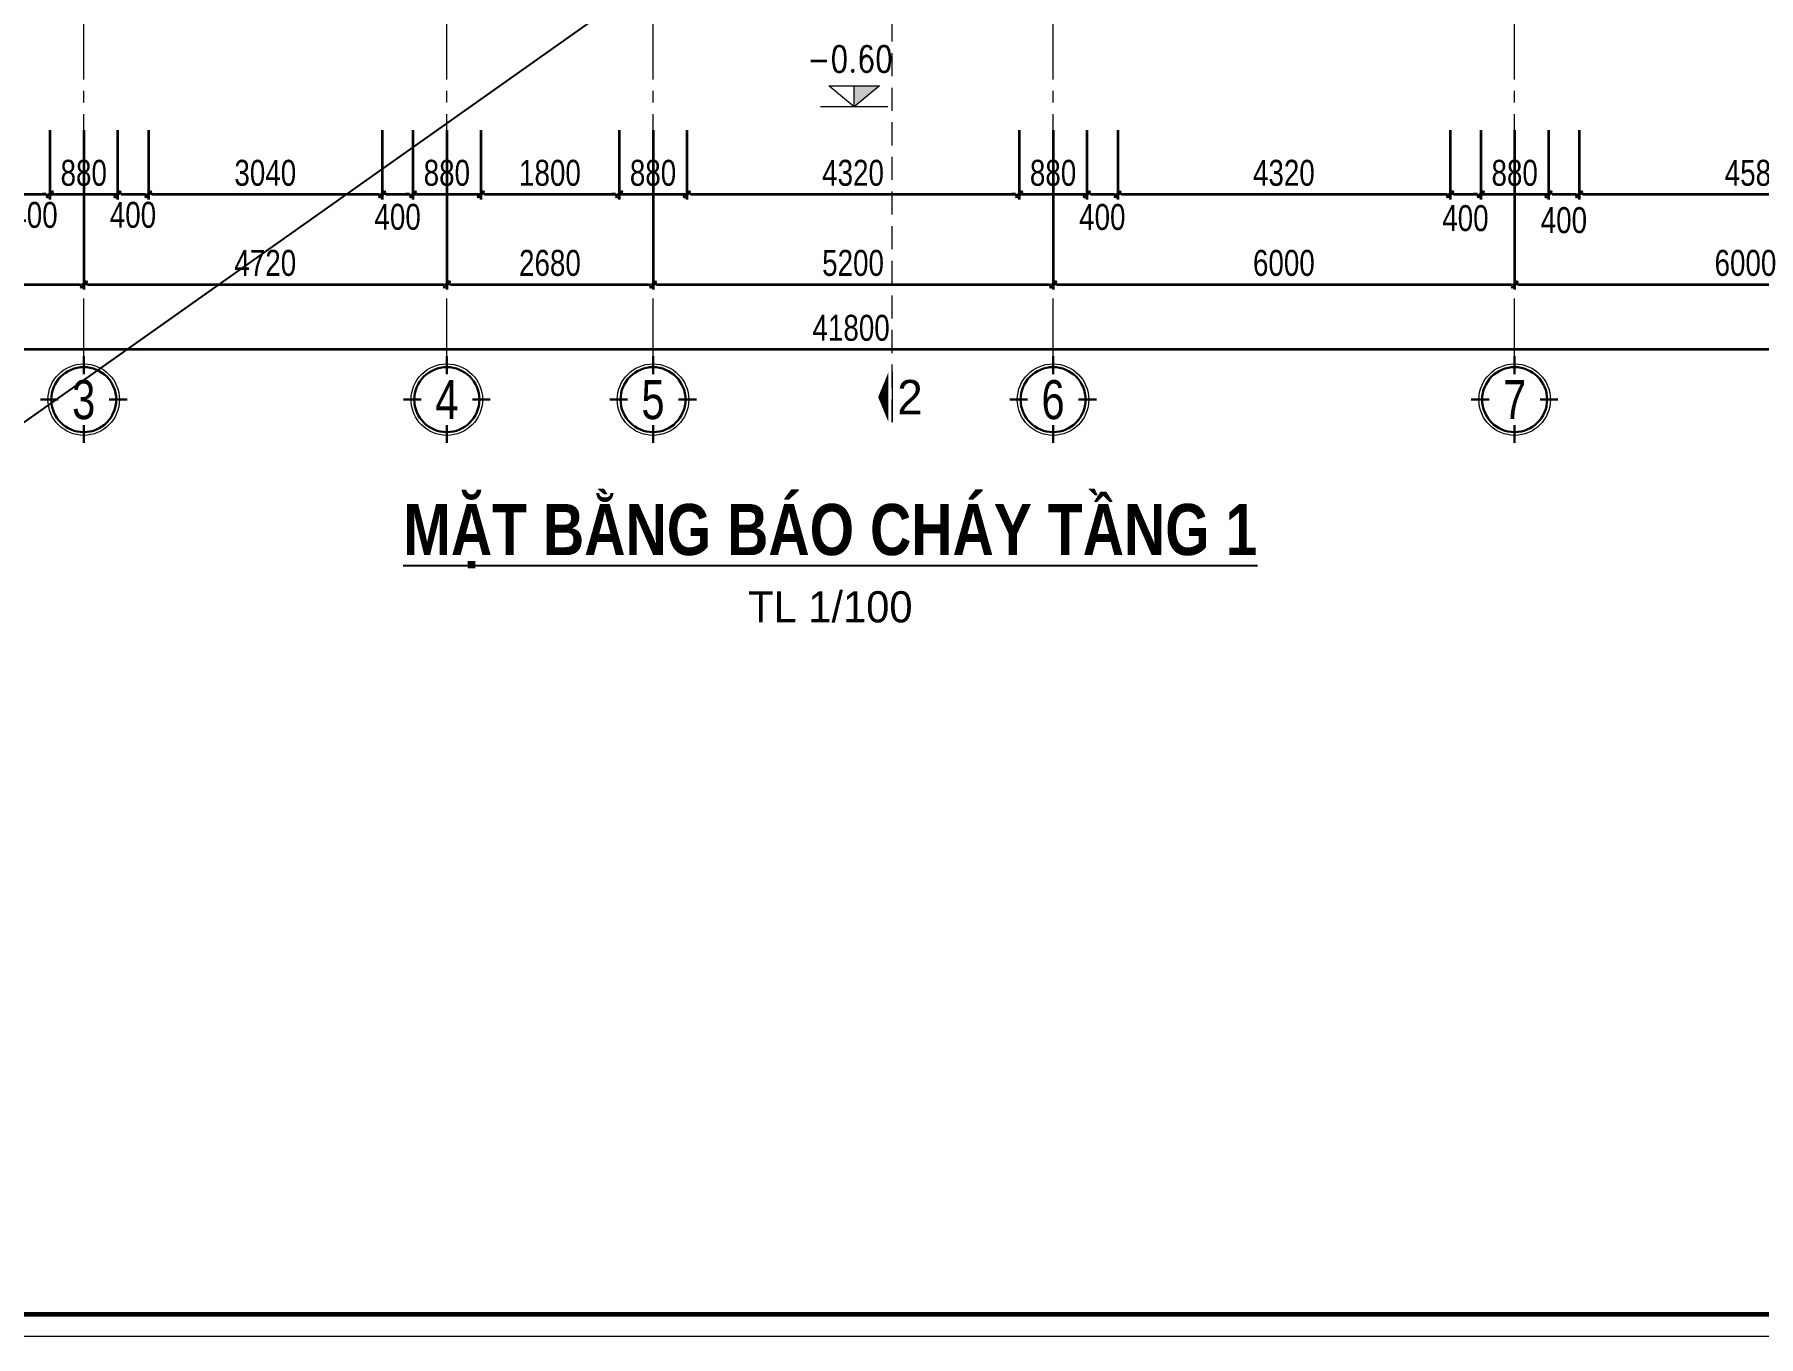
# Model space of a CAD drawing. Header units: millimetres. Extents: x 1109421 to 1726579, y -247837 to 144927.
# Drawn here: x 1472292 to 1494702, y -148520 to -131593 of the extents above; entities that cross this region are included whole.
import ezdxf
from ezdxf.enums import TextEntityAlignment as Align

# ---------------------------------------------------------------- set-up
doc = ezdxf.new("R2010")
doc.units = ezdxf.units.MM
doc.header["$LTSCALE"] = 600
doc.header["$MEASUREMENT"] = 0
for name, pattern in [('CENTER', [2, 1.25, -0.25, 0.25, -0.25]), ('DASHED', [0.75, 0.5, -0.25]), ('HIDDEN', [0.375, 0.25, -0.125])]:
    doc.linetypes.add(name, pattern=pattern)
doc.layers.get('0').update_dxf_attribs({"lineweight": 0})
doc.layers.get('Defpoints').update_dxf_attribs({"lineweight": 0})
for name, color, linetype, lineweight in [('dim', 144, 'Continuous', 13), ('Khungten_LCDI', 7, 'Continuous', 25), ('LC ISO', 153, 'Continuous', 13), ('LC Khac', 4, 'Continuous', 9), ('LC MANH DUT', 35, 'HIDDEN', 5), ('LC Text1', 3, 'Continuous', 20), ('LC Text2', 7, 'Continuous', 25), ('PCCC-BAO CHAY - DAY', 3, 'DASHED', 35), ('thay1', 63, 'Continuous', 18), ('truc', 76, 'CENTER', 9)]:
    doc.layers.add(name, color=color, linetype=linetype, lineweight=lineweight)
doc.layers.add('KCS_Plotter', color=11, linetype='Continuous', plot=False)
doc.styles.add('EG 1', font='VHAVANB.TTF')
doc.styles.add('HOATBIF', font='hoatbif.shx', dxfattribs={"width": 0.8})
doc.styles.add('Khungten', font='VHAVAN.TTF', dxfattribs={"width": 0.9, "height": 5000})
doc.styles.add('LC 1', font='VHAVANB.TTF')
doc.styles.add('LC3', font='VHARIALB.TTF', dxfattribs={"width": 0.8})
doc.styles.add('T1', font='Vnsimli.shx', dxfattribs={"width": 0.8})
doc.styles.add('Tahoma', font='tahoma.ttf')
doc.styles.add('Title', font='VHBLACK.TTF')
doc.dimstyles.new('1-135', dxfattribs={"dimscale": 135, "dimtxt": 2.5, "dimasz": 0.35, "dimexe": 0.5, "dimexo": 0, "dimgap": 0.8, "dimtad": 1, "dimdec": 0, "dimzin": 0, "dimdsep": 46, "dimtxsty": 'HOATBIF', "dimblk1": 'DOT', "dimblk2": 'DOT', "dimsah": 1, "dimcen": -1, "dimdle": 1, "dimclrd": 256, "dimclre": 256, "dimclrt": 4, "dimadec": 3, "dimazin": 2, "dimtfac": 0.333333, "dimtdec": 0, "dimtix": 1, "dimtmove": 2, "dimatfit": 3, "dimldrblk": 'DOT', "dimfxl": 1, "dimtvp": 0.833333, "dimtolj": 1, "dimtzin": 0, "dimarcsym": 0})

# ---------------------------------------------------------------- blocks, each defined once
blk = doc.blocks.new('TIEUDE1')
at = {"layer": 'LC Text2', "color": 7, "style": 'LC 1'}
blk.add_attdef('TIªU§Ò', text='', height=5, dxfattribs=at).set_placement((0, 0), align=Align.BOTTOM_CENTER)
blk.add_attdef('TL', text='', height=3, dxfattribs=at).set_placement((0, -2), align=Align.TOP_CENTER)
blk = doc.blocks.new('KyHieu TrucDinhVi')
at = {"color": 7, "lineweight": 30}
for p, q in [((0, 2.36), (0, 4)), ((-2.36, 0), (-4, 0)), ((2.36, 0), (4, 0)), ((0, -2.36), (0, -4))]:
    blk.add_line(p, q, dxfattribs=at)
blk.add_circle((0, 0), 3.3)
blk.add_circle((0, 0), 3, dxfattribs=at)
at = {"ltscale": 20, "style": 'Tahoma'}
blk.add_attdef('AA', text='', height=3, dxfattribs=at).set_placement((0, 0), align=Align.MIDDLE_CENTER)
blk = doc.blocks.new('DOT')
at = {"layer": 'dim'}
for p, q in [((-3, 0), (3, 0)), ((-1, -1), (1, 1))]:
    blk.add_line(p, q, dxfattribs=at)
blk.add_lwpolyline([(0.5, 1), (-1, -0.5), (-0.5, -1), (1, 0.5)], close=True, dxfattribs=at)
blk = doc.blocks.new('*D2092')
at = {"layer": 'Defpoints', "color": 0, "transparency": 16777216}
for p in [(9853, 88631), (15853, 88631), (15853, 86624)]:
    blk.add_point(p, dxfattribs=at)
at = {"layer": 'dim', "lineweight": -2, "transparency": 16777216}
for p, q in [((9853, 88631), (9853, 86557)), ((15853, 88631), (15853, 86557)), ((9900, 86624), (15806, 86624))]:
    blk.add_line(p, q, dxfattribs=at)
at = {"layer": 'dim', "lineweight": -2, "transparency": 16777216, "xscale": 47.25, "yscale": 47.25, "zscale": 47.25, "rotation": 180}
blk.add_blockref('DOT', (9853, 86624), dxfattribs=at)
at = {"layer": 'dim', "lineweight": -2, "transparency": 16777216, "xscale": 47.25, "yscale": 47.25, "zscale": 47.25}
blk.add_blockref('DOT', (15853, 86624), dxfattribs=at)
at = {"layer": 'dim', "color": 4, "transparency": 16777216, "insert": (12853, 86901), "char_height": 337.5, "attachment_point": 5, "style": 'HOATBIF'}
blk.add_mtext('\\A1;6000', dxfattribs=at)
blk = doc.blocks.new('_Dot')
at = {"color": 0, "linetype": 'ByBlock', "lineweight": -2}
blk.add_line((-0.5, 0), (-1, 0), dxfattribs=at)
at = {"color": 0, "linetype": 'ByBlock', "const_width": 0.5}
blk.add_lwpolyline([(-0.25, 0, 1), (0.25, 0, 1)], format="xyb", close=True, dxfattribs=at)
blk = doc.blocks.new('*D2093')
at = {"layer": 'Defpoints', "color": 0, "transparency": 16777216}
for p in [(15853, 88631), (20573, 88631), (20573, 86624)]:
    blk.add_point(p, dxfattribs=at)
at = {"layer": 'dim', "lineweight": -2, "transparency": 16777216}
for p, q in [((15853, 88631), (15853, 86557)), ((20573, 88631), (20573, 86557)), ((15900, 86624), (20526, 86624))]:
    blk.add_line(p, q, dxfattribs=at)
at = {"layer": 'dim', "lineweight": -2, "transparency": 16777216, "xscale": 47.25, "yscale": 47.25, "zscale": 47.25, "rotation": 180}
blk.add_blockref('DOT', (15853, 86624), dxfattribs=at)
at = {"layer": 'dim', "lineweight": -2, "transparency": 16777216, "xscale": 47.25, "yscale": 47.25, "zscale": 47.25}
blk.add_blockref('DOT', (20573, 86624), dxfattribs=at)
at = {"layer": 'dim', "color": 4, "transparency": 16777216, "insert": (18213, 86901), "char_height": 337.5, "attachment_point": 5, "style": 'HOATBIF'}
blk.add_mtext('\\A1;4720', dxfattribs=at)
blk = doc.blocks.new('*D2094')
at = {"layer": 'Defpoints', "color": 0, "transparency": 16777216}
for p in [(20573, 88631), (23253, 88631), (23253, 86624)]:
    blk.add_point(p, dxfattribs=at)
at = {"layer": 'dim', "lineweight": -2, "transparency": 16777216}
for p, q in [((20573, 88631), (20573, 86557)), ((23253, 88631), (23253, 86557)), ((20620, 86624), (23206, 86624))]:
    blk.add_line(p, q, dxfattribs=at)
at = {"layer": 'dim', "lineweight": -2, "transparency": 16777216, "xscale": 47.25, "yscale": 47.25, "zscale": 47.25, "rotation": 180}
blk.add_blockref('DOT', (20573, 86624), dxfattribs=at)
at = {"layer": 'dim', "lineweight": -2, "transparency": 16777216, "xscale": 47.25, "yscale": 47.25, "zscale": 47.25}
blk.add_blockref('DOT', (23253, 86624), dxfattribs=at)
at = {"layer": 'dim', "color": 4, "transparency": 16777216, "insert": (21913, 86901), "char_height": 337.5, "attachment_point": 5, "style": 'HOATBIF'}
blk.add_mtext('\\A1;2680', dxfattribs=at)
blk = doc.blocks.new('*D2095')
at = {"layer": 'Defpoints', "color": 0, "transparency": 16777216}
for p in [(23253, 88631), (28453, 88631), (28453, 86624)]:
    blk.add_point(p, dxfattribs=at)
at = {"layer": 'dim', "lineweight": -2, "transparency": 16777216}
for p, q in [((23253, 88631), (23253, 86557)), ((28453, 88631), (28453, 86557)), ((23300, 86624), (28406, 86624))]:
    blk.add_line(p, q, dxfattribs=at)
at = {"layer": 'dim', "lineweight": -2, "transparency": 16777216, "xscale": 47.25, "yscale": 47.25, "zscale": 47.25, "rotation": 180}
blk.add_blockref('DOT', (23253, 86624), dxfattribs=at)
at = {"layer": 'dim', "lineweight": -2, "transparency": 16777216, "xscale": 47.25, "yscale": 47.25, "zscale": 47.25}
blk.add_blockref('DOT', (28453, 86624), dxfattribs=at)
at = {"layer": 'dim', "color": 4, "transparency": 16777216, "insert": (25853, 86901), "char_height": 337.5, "attachment_point": 5, "style": 'HOATBIF'}
blk.add_mtext('\\A1;5200', dxfattribs=at)
blk = doc.blocks.new('*D2096')
at = {"layer": 'Defpoints', "color": 0, "transparency": 16777216}
for p in [(28453, 88631), (34453, 88631), (34453, 86624)]:
    blk.add_point(p, dxfattribs=at)
at = {"layer": 'dim', "lineweight": -2, "transparency": 16777216}
for p, q in [((28453, 88631), (28453, 86557)), ((34453, 88631), (34453, 86557)), ((28500, 86624), (34406, 86624))]:
    blk.add_line(p, q, dxfattribs=at)
at = {"layer": 'dim', "lineweight": -2, "transparency": 16777216, "xscale": 47.25, "yscale": 47.25, "zscale": 47.25, "rotation": 180}
blk.add_blockref('DOT', (28453, 86624), dxfattribs=at)
at = {"layer": 'dim', "lineweight": -2, "transparency": 16777216, "xscale": 47.25, "yscale": 47.25, "zscale": 47.25}
blk.add_blockref('DOT', (34453, 86624), dxfattribs=at)
at = {"layer": 'dim', "color": 4, "transparency": 16777216, "insert": (31453, 86901), "char_height": 337.5, "attachment_point": 5, "style": 'HOATBIF'}
blk.add_mtext('\\A1;6000', dxfattribs=at)
blk = doc.blocks.new('*D2097')
at = {"layer": 'Defpoints', "color": 0, "transparency": 16777216}
for p in [(34453, 88631), (40453, 88631), (40453, 86624)]:
    blk.add_point(p, dxfattribs=at)
at = {"layer": 'dim', "lineweight": -2, "transparency": 16777216}
for p, q in [((34453, 88631), (34453, 86557)), ((40453, 88631), (40453, 86557)), ((34500, 86624), (40406, 86624))]:
    blk.add_line(p, q, dxfattribs=at)
at = {"layer": 'dim', "lineweight": -2, "transparency": 16777216, "xscale": 47.25, "yscale": 47.25, "zscale": 47.25, "rotation": 180}
blk.add_blockref('DOT', (34453, 86624), dxfattribs=at)
at = {"layer": 'dim', "lineweight": -2, "transparency": 16777216, "xscale": 47.25, "yscale": 47.25, "zscale": 47.25}
blk.add_blockref('DOT', (40453, 86624), dxfattribs=at)
at = {"layer": 'dim', "color": 4, "transparency": 16777216, "insert": (37453, 86901), "char_height": 337.5, "attachment_point": 5, "style": 'HOATBIF'}
blk.add_mtext('\\A1;6000', dxfattribs=at)
blk = doc.blocks.new('Caodo1')
at = {"layer": 'LC Text1'}
blk.add_hatch(color=256, dxfattribs=at).paths.add_polyline_path([(0, 200), (0, 0), (243, 200)])
for p, q in [((0, 0), (0, 200)), ((324, 0), (-324, 0))]:
    blk.add_line(p, q, dxfattribs=at)
blk.add_lwpolyline([(-243, 200), (243, 200), (0, 0), (0, 0)], close=True, dxfattribs=at)
at = {"layer": 'LC Text1', "style": 'T1', "width": 0.8}
blk.add_attdef('%%P0,00', text='', height=250, dxfattribs=at).set_placement((-39, 460), align=Align.MIDDLE_CENTER)
blk = doc.blocks.new('*D2147')
at = {"layer": 'Defpoints', "color": 0, "transparency": 16777216}
for p in [(15013, 88631), (15413, 88631), (15413, 87795)]:
    blk.add_point(p, dxfattribs=at)
at = {"layer": 'dim', "lineweight": -2, "transparency": 16777216}
for p, q in [((15013, 88631), (15013, 87727)), ((15413, 88631), (15413, 87727)), ((15060, 87795), (15366, 87795))]:
    blk.add_line(p, q, dxfattribs=at)
at = {"layer": 'dim', "lineweight": -2, "transparency": 16777216, "xscale": 47.25, "yscale": 47.25, "zscale": 47.25, "rotation": 180}
blk.add_blockref('DOT', (15013, 87795), dxfattribs=at)
at = {"layer": 'dim', "lineweight": -2, "transparency": 16777216, "xscale": 47.25, "yscale": 47.25, "zscale": 47.25}
blk.add_blockref('DOT', (15413, 87795), dxfattribs=at)
at = {"layer": 'dim', "color": 4, "transparency": 16777216, "insert": (15213, 87525), "char_height": 337.5, "attachment_point": 5, "style": 'HOATBIF'}
blk.add_mtext('\\A1;400', dxfattribs=at)
blk = doc.blocks.new('*D2148')
at = {"layer": 'Defpoints', "color": 0, "transparency": 16777216}
for p in [(15413, 88631), (16293, 88631), (16293, 87795)]:
    blk.add_point(p, dxfattribs=at)
at = {"layer": 'dim', "lineweight": -2, "transparency": 16777216}
for p, q in [((15413, 88631), (15413, 87727)), ((16293, 88631), (16293, 87727)), ((15366, 87795), (15318, 87795)), ((15413, 87795), (16293, 87795)), ((16340, 87795), (16387, 87795))]:
    blk.add_line(p, q, dxfattribs=at)
at = {"layer": 'dim', "lineweight": -2, "transparency": 16777216, "xscale": 47.25, "yscale": 47.25, "zscale": 47.25}
blk.add_blockref('DOT', (15413, 87795), dxfattribs=at)
at = {"layer": 'dim', "lineweight": -2, "transparency": 16777216, "xscale": 47.25, "yscale": 47.25, "zscale": 47.25, "rotation": 180}
blk.add_blockref('DOT', (16293, 87795), dxfattribs=at)
at = {"layer": 'dim', "color": 4, "transparency": 16777216, "insert": (15853, 88072), "char_height": 337.5, "attachment_point": 5, "style": 'HOATBIF'}
blk.add_mtext('\\A1;880', dxfattribs=at)
blk = doc.blocks.new('*D2149')
at = {"layer": 'Defpoints', "color": 0, "transparency": 16777216}
for p in [(16293, 88631), (16693, 88631), (16693, 87795)]:
    blk.add_point(p, dxfattribs=at)
at = {"layer": 'dim', "lineweight": -2, "transparency": 16777216}
for p, q in [((16293, 88631), (16293, 87727)), ((16693, 88631), (16693, 87727)), ((16340, 87795), (16646, 87795))]:
    blk.add_line(p, q, dxfattribs=at)
at = {"layer": 'dim', "lineweight": -2, "transparency": 16777216, "xscale": 47.25, "yscale": 47.25, "zscale": 47.25, "rotation": 180}
blk.add_blockref('DOT', (16293, 87795), dxfattribs=at)
at = {"layer": 'dim', "lineweight": -2, "transparency": 16777216, "xscale": 47.25, "yscale": 47.25, "zscale": 47.25}
blk.add_blockref('DOT', (16693, 87795), dxfattribs=at)
at = {"layer": 'dim', "color": 4, "transparency": 16777216, "insert": (16493, 87526), "char_height": 337.5, "attachment_point": 5, "style": 'HOATBIF'}
blk.add_mtext('\\A1;400', dxfattribs=at)
blk = doc.blocks.new('*D2150')
at = {"layer": 'Defpoints', "color": 0, "transparency": 16777216}
for p in [(16693, 88631), (19733, 88631), (19733, 87795)]:
    blk.add_point(p, dxfattribs=at)
at = {"layer": 'dim', "lineweight": -2, "transparency": 16777216}
for p, q in [((16693, 88631), (16693, 87727)), ((19733, 88631), (19733, 87727)), ((16740, 87795), (19686, 87795))]:
    blk.add_line(p, q, dxfattribs=at)
at = {"layer": 'dim', "lineweight": -2, "transparency": 16777216, "xscale": 47.25, "yscale": 47.25, "zscale": 47.25, "rotation": 180}
blk.add_blockref('DOT', (16693, 87795), dxfattribs=at)
at = {"layer": 'dim', "lineweight": -2, "transparency": 16777216, "xscale": 47.25, "yscale": 47.25, "zscale": 47.25}
blk.add_blockref('DOT', (19733, 87795), dxfattribs=at)
at = {"layer": 'dim', "color": 4, "transparency": 16777216, "insert": (18213, 88072), "char_height": 337.5, "attachment_point": 5, "style": 'HOATBIF'}
blk.add_mtext('\\A1;3040', dxfattribs=at)
blk = doc.blocks.new('*D2151')
at = {"layer": 'Defpoints', "color": 0, "transparency": 16777216}
for p in [(19733, 88631), (20133, 88631), (20133, 87795)]:
    blk.add_point(p, dxfattribs=at)
at = {"layer": 'dim', "lineweight": -2, "transparency": 16777216}
for p, q in [((19733, 88631), (19733, 87727)), ((20133, 88631), (20133, 87727)), ((19780, 87795), (20086, 87795))]:
    blk.add_line(p, q, dxfattribs=at)
at = {"layer": 'dim', "lineweight": -2, "transparency": 16777216, "xscale": 47.25, "yscale": 47.25, "zscale": 47.25, "rotation": 180}
blk.add_blockref('DOT', (19733, 87795), dxfattribs=at)
at = {"layer": 'dim', "lineweight": -2, "transparency": 16777216, "xscale": 47.25, "yscale": 47.25, "zscale": 47.25}
blk.add_blockref('DOT', (20133, 87795), dxfattribs=at)
at = {"layer": 'dim', "color": 4, "transparency": 16777216, "insert": (19933, 87500), "char_height": 337.5, "attachment_point": 5, "style": 'HOATBIF'}
blk.add_mtext('\\A1;400', dxfattribs=at)
blk = doc.blocks.new('*D2152')
at = {"layer": 'Defpoints', "color": 0, "transparency": 16777216}
for p in [(20133, 88631), (21013, 88631), (21013, 87795)]:
    blk.add_point(p, dxfattribs=at)
at = {"layer": 'dim', "lineweight": -2, "transparency": 16777216}
for p, q in [((20133, 88631), (20133, 87727)), ((21013, 88631), (21013, 87727)), ((20086, 87795), (20038, 87795)), ((20133, 87795), (21013, 87795)), ((21060, 87795), (21107, 87795))]:
    blk.add_line(p, q, dxfattribs=at)
at = {"layer": 'dim', "lineweight": -2, "transparency": 16777216, "xscale": 47.25, "yscale": 47.25, "zscale": 47.25}
blk.add_blockref('DOT', (20133, 87795), dxfattribs=at)
at = {"layer": 'dim', "lineweight": -2, "transparency": 16777216, "xscale": 47.25, "yscale": 47.25, "zscale": 47.25, "rotation": 180}
blk.add_blockref('DOT', (21013, 87795), dxfattribs=at)
at = {"layer": 'dim', "color": 4, "transparency": 16777216, "insert": (20573, 88072), "char_height": 337.5, "attachment_point": 5, "style": 'HOATBIF'}
blk.add_mtext('\\A1;880', dxfattribs=at)
blk = doc.blocks.new('*D2153')
at = {"layer": 'Defpoints', "color": 0, "transparency": 16777216}
for p in [(21013, 88631), (22813, 88631), (22813, 87795)]:
    blk.add_point(p, dxfattribs=at)
at = {"layer": 'dim', "lineweight": -2, "transparency": 16777216}
for p, q in [((21013, 88631), (21013, 87727)), ((22813, 88631), (22813, 87727)), ((21060, 87795), (22766, 87795))]:
    blk.add_line(p, q, dxfattribs=at)
at = {"layer": 'dim', "lineweight": -2, "transparency": 16777216, "xscale": 47.25, "yscale": 47.25, "zscale": 47.25, "rotation": 180}
blk.add_blockref('DOT', (21013, 87795), dxfattribs=at)
at = {"layer": 'dim', "lineweight": -2, "transparency": 16777216, "xscale": 47.25, "yscale": 47.25, "zscale": 47.25}
blk.add_blockref('DOT', (22813, 87795), dxfattribs=at)
at = {"layer": 'dim', "color": 4, "transparency": 16777216, "insert": (21913, 88072), "char_height": 337.5, "attachment_point": 5, "style": 'HOATBIF'}
blk.add_mtext('\\A1;1800', dxfattribs=at)
blk = doc.blocks.new('*D2154')
at = {"layer": 'Defpoints', "color": 0, "transparency": 16777216}
for p in [(22813, 88631), (23693, 88631), (23693, 87795)]:
    blk.add_point(p, dxfattribs=at)
at = {"layer": 'dim', "lineweight": -2, "transparency": 16777216}
for p, q in [((22813, 88631), (22813, 87727)), ((23693, 88631), (23693, 87727)), ((22766, 87795), (22718, 87795)), ((22813, 87795), (23693, 87795)), ((23740, 87795), (23787, 87795))]:
    blk.add_line(p, q, dxfattribs=at)
at = {"layer": 'dim', "lineweight": -2, "transparency": 16777216, "xscale": 47.25, "yscale": 47.25, "zscale": 47.25}
blk.add_blockref('DOT', (22813, 87795), dxfattribs=at)
at = {"layer": 'dim', "lineweight": -2, "transparency": 16777216, "xscale": 47.25, "yscale": 47.25, "zscale": 47.25, "rotation": 180}
blk.add_blockref('DOT', (23693, 87795), dxfattribs=at)
at = {"layer": 'dim', "color": 4, "transparency": 16777216, "insert": (23253, 88072), "char_height": 337.5, "attachment_point": 5, "style": 'HOATBIF'}
blk.add_mtext('\\A1;880', dxfattribs=at)
blk = doc.blocks.new('*D2155')
at = {"layer": 'Defpoints', "color": 0, "transparency": 16777216}
for p in [(23693, 88631), (28013, 88631), (28013, 87795)]:
    blk.add_point(p, dxfattribs=at)
at = {"layer": 'dim', "lineweight": -2, "transparency": 16777216}
for p, q in [((23693, 88631), (23693, 87727)), ((28013, 88631), (28013, 87727)), ((23740, 87795), (27966, 87795))]:
    blk.add_line(p, q, dxfattribs=at)
at = {"layer": 'dim', "lineweight": -2, "transparency": 16777216, "xscale": 47.25, "yscale": 47.25, "zscale": 47.25, "rotation": 180}
blk.add_blockref('DOT', (23693, 87795), dxfattribs=at)
at = {"layer": 'dim', "lineweight": -2, "transparency": 16777216, "xscale": 47.25, "yscale": 47.25, "zscale": 47.25}
blk.add_blockref('DOT', (28013, 87795), dxfattribs=at)
at = {"layer": 'dim', "color": 4, "transparency": 16777216, "insert": (25853, 88072), "char_height": 337.5, "attachment_point": 5, "style": 'HOATBIF'}
blk.add_mtext('\\A1;4320', dxfattribs=at)
blk = doc.blocks.new('*D2156')
at = {"layer": 'Defpoints', "color": 0, "transparency": 16777216}
for p in [(28013, 88631), (28893, 88631), (28893, 87795)]:
    blk.add_point(p, dxfattribs=at)
at = {"layer": 'dim', "lineweight": -2, "transparency": 16777216}
for p, q in [((28013, 88631), (28013, 87727)), ((28893, 88631), (28893, 87727)), ((27966, 87795), (27918, 87795)), ((28013, 87795), (28893, 87795)), ((28940, 87795), (28987, 87795))]:
    blk.add_line(p, q, dxfattribs=at)
at = {"layer": 'dim', "lineweight": -2, "transparency": 16777216, "xscale": 47.25, "yscale": 47.25, "zscale": 47.25}
blk.add_blockref('DOT', (28013, 87795), dxfattribs=at)
at = {"layer": 'dim', "lineweight": -2, "transparency": 16777216, "xscale": 47.25, "yscale": 47.25, "zscale": 47.25, "rotation": 180}
blk.add_blockref('DOT', (28893, 87795), dxfattribs=at)
at = {"layer": 'dim', "color": 4, "transparency": 16777216, "insert": (28453, 88072), "char_height": 337.5, "attachment_point": 5, "style": 'HOATBIF'}
blk.add_mtext('\\A1;880', dxfattribs=at)
blk = doc.blocks.new('*D2157')
at = {"layer": 'Defpoints', "color": 0, "transparency": 16777216}
for p in [(28893, 88631), (29293, 88631), (29293, 87795)]:
    blk.add_point(p, dxfattribs=at)
at = {"layer": 'dim', "lineweight": -2, "transparency": 16777216}
for p, q in [((28893, 88631), (28893, 87727)), ((29293, 88631), (29293, 87727)), ((28940, 87795), (29246, 87795))]:
    blk.add_line(p, q, dxfattribs=at)
at = {"layer": 'dim', "lineweight": -2, "transparency": 16777216, "xscale": 47.25, "yscale": 47.25, "zscale": 47.25, "rotation": 180}
blk.add_blockref('DOT', (28893, 87795), dxfattribs=at)
at = {"layer": 'dim', "lineweight": -2, "transparency": 16777216, "xscale": 47.25, "yscale": 47.25, "zscale": 47.25}
blk.add_blockref('DOT', (29293, 87795), dxfattribs=at)
at = {"layer": 'dim', "color": 4, "transparency": 16777216, "insert": (29093, 87498), "char_height": 337.5, "attachment_point": 5, "style": 'HOATBIF'}
blk.add_mtext('\\A1;400', dxfattribs=at)
blk = doc.blocks.new('*D2158')
at = {"layer": 'Defpoints', "color": 0, "transparency": 16777216}
for p in [(29293, 88631), (33613, 88631), (33613, 87795)]:
    blk.add_point(p, dxfattribs=at)
at = {"layer": 'dim', "lineweight": -2, "transparency": 16777216}
for p, q in [((29293, 88631), (29293, 87727)), ((33613, 88631), (33613, 87727)), ((29340, 87795), (33566, 87795))]:
    blk.add_line(p, q, dxfattribs=at)
at = {"layer": 'dim', "lineweight": -2, "transparency": 16777216, "xscale": 47.25, "yscale": 47.25, "zscale": 47.25, "rotation": 180}
blk.add_blockref('DOT', (29293, 87795), dxfattribs=at)
at = {"layer": 'dim', "lineweight": -2, "transparency": 16777216, "xscale": 47.25, "yscale": 47.25, "zscale": 47.25}
blk.add_blockref('DOT', (33613, 87795), dxfattribs=at)
at = {"layer": 'dim', "color": 4, "transparency": 16777216, "insert": (31453, 88072), "char_height": 337.5, "attachment_point": 5, "style": 'HOATBIF'}
blk.add_mtext('\\A1;4320', dxfattribs=at)
blk = doc.blocks.new('*D2159')
at = {"layer": 'Defpoints', "color": 0, "transparency": 16777216}
for p in [(33613, 88631), (34013, 88631), (34013, 87795)]:
    blk.add_point(p, dxfattribs=at)
at = {"layer": 'dim', "lineweight": -2, "transparency": 16777216}
for p, q in [((33613, 88631), (33613, 87727)), ((34013, 88631), (34013, 87727)), ((33660, 87795), (33966, 87795))]:
    blk.add_line(p, q, dxfattribs=at)
at = {"layer": 'dim', "lineweight": -2, "transparency": 16777216, "xscale": 47.25, "yscale": 47.25, "zscale": 47.25, "rotation": 180}
blk.add_blockref('DOT', (33613, 87795), dxfattribs=at)
at = {"layer": 'dim', "lineweight": -2, "transparency": 16777216, "xscale": 47.25, "yscale": 47.25, "zscale": 47.25}
blk.add_blockref('DOT', (34013, 87795), dxfattribs=at)
at = {"layer": 'dim', "color": 4, "transparency": 16777216, "insert": (33813, 87483), "char_height": 337.5, "attachment_point": 5, "style": 'HOATBIF'}
blk.add_mtext('\\A1;400', dxfattribs=at)
blk = doc.blocks.new('*D2160')
at = {"layer": 'Defpoints', "color": 0, "transparency": 16777216}
for p in [(34013, 88631), (34893, 88631), (34893, 87795)]:
    blk.add_point(p, dxfattribs=at)
at = {"layer": 'dim', "lineweight": -2, "transparency": 16777216}
for p, q in [((34013, 88631), (34013, 87727)), ((34893, 88631), (34893, 87727)), ((33966, 87795), (33918, 87795)), ((34013, 87795), (34893, 87795)), ((34940, 87795), (34987, 87795))]:
    blk.add_line(p, q, dxfattribs=at)
at = {"layer": 'dim', "lineweight": -2, "transparency": 16777216, "xscale": 47.25, "yscale": 47.25, "zscale": 47.25}
blk.add_blockref('DOT', (34013, 87795), dxfattribs=at)
at = {"layer": 'dim', "lineweight": -2, "transparency": 16777216, "xscale": 47.25, "yscale": 47.25, "zscale": 47.25, "rotation": 180}
blk.add_blockref('DOT', (34893, 87795), dxfattribs=at)
at = {"layer": 'dim', "color": 4, "transparency": 16777216, "insert": (34453, 88072), "char_height": 337.5, "attachment_point": 5, "style": 'HOATBIF'}
blk.add_mtext('\\A1;880', dxfattribs=at)
blk = doc.blocks.new('*D2161')
at = {"layer": 'Defpoints', "color": 0, "transparency": 16777216}
for p in [(34893, 88631), (35293, 88631), (35293, 87795)]:
    blk.add_point(p, dxfattribs=at)
at = {"layer": 'dim', "lineweight": -2, "transparency": 16777216}
for p, q in [((34893, 88631), (34893, 87727)), ((35293, 88631), (35293, 87727)), ((34940, 87795), (35246, 87795))]:
    blk.add_line(p, q, dxfattribs=at)
at = {"layer": 'dim', "lineweight": -2, "transparency": 16777216, "xscale": 47.25, "yscale": 47.25, "zscale": 47.25, "rotation": 180}
blk.add_blockref('DOT', (34893, 87795), dxfattribs=at)
at = {"layer": 'dim', "lineweight": -2, "transparency": 16777216, "xscale": 47.25, "yscale": 47.25, "zscale": 47.25}
blk.add_blockref('DOT', (35293, 87795), dxfattribs=at)
at = {"layer": 'dim', "color": 4, "transparency": 16777216, "insert": (35093, 87457), "char_height": 337.5, "attachment_point": 5, "style": 'HOATBIF'}
blk.add_mtext('\\A1;400', dxfattribs=at)
blk = doc.blocks.new('*D2162')
at = {"layer": 'Defpoints', "color": 0, "transparency": 16777216}
for p in [(35293, 88631), (39878, 88631), (39878, 87795)]:
    blk.add_point(p, dxfattribs=at)
at = {"layer": 'dim', "lineweight": -2, "transparency": 16777216}
for p, q in [((35293, 88631), (35293, 87727)), ((39878, 88631), (39878, 87727)), ((35340, 87795), (39831, 87795))]:
    blk.add_line(p, q, dxfattribs=at)
at = {"layer": 'dim', "lineweight": -2, "transparency": 16777216, "xscale": 47.25, "yscale": 47.25, "zscale": 47.25, "rotation": 180}
blk.add_blockref('DOT', (35293, 87795), dxfattribs=at)
at = {"layer": 'dim', "lineweight": -2, "transparency": 16777216, "xscale": 47.25, "yscale": 47.25, "zscale": 47.25}
blk.add_blockref('DOT', (39878, 87795), dxfattribs=at)
at = {"layer": 'dim', "color": 4, "transparency": 16777216, "insert": (37585, 88072), "char_height": 337.5, "attachment_point": 5, "style": 'HOATBIF'}
blk.add_mtext('\\A1;4585', dxfattribs=at)
blk = doc.blocks.new('*D2167')
at = {"layer": 'Defpoints', "color": 0, "transparency": 16777216}
for p in [(3853, 88631), (45653, 88631), (45653, 85780)]:
    blk.add_point(p, dxfattribs=at)
at = {"layer": 'dim', "lineweight": -2, "transparency": 16777216}
for p, q in [((3853, 88631), (3853, 85712)), ((45653, 88631), (45653, 85712)), ((3900, 85780), (45606, 85780))]:
    blk.add_line(p, q, dxfattribs=at)
at = {"layer": 'dim', "lineweight": -2, "transparency": 16777216, "xscale": 47.25, "yscale": 47.25, "zscale": 47.25, "rotation": 180}
blk.add_blockref('DOT', (3853, 85780), dxfattribs=at)
at = {"layer": 'dim', "lineweight": -2, "transparency": 16777216, "xscale": 47.25, "yscale": 47.25, "zscale": 47.25}
blk.add_blockref('DOT', (45653, 85780), dxfattribs=at)
at = {"layer": 'dim', "color": 4, "transparency": 16777216, "insert": (25828, 86057), "char_height": 337.5, "attachment_point": 5, "style": 'HOATBIF'}
blk.add_mtext('\\A1;41800', dxfattribs=at)
blk = doc.blocks.new('cat11')
at = {"layer": 'LC Khac', "color": 1, "ltscale": 2}
blk.add_line((0, 0), (0, 485), dxfattribs=at)
blk.add_lwpolyline([(-134, 243, 0, 471, 0), (-37, 243, 275, 275, 0)], format="xyseb", dxfattribs=at)
at = {"ltscale": 2, "style": 'LC 1'}
blk.add_attdef('A', text='', height=330, dxfattribs=at).set_placement((179, 243), align=Align.MIDDLE_CENTER)
blk = doc.blocks.new('A$Cb3b0a436')
at = {"layer": 'Defpoints', "color": 0, "lineweight": 0}
blk.add_lwpolyline([(6.98, 0), (6.98, 297), (426.98, 297), (426.98, 0)], close=True, dxfattribs=at)
at = {"layer": 'Khungten_LCDI', "color": 5, "lineweight": 60}
blk.add_lwpolyline([(18.98, 2), (18.98, 295), (424.98, 295), (424.98, 2)], close=True, dxfattribs=at)
at = {"color": 7, "style": 'Khungten', "width": 0.8}
for tag, p in [('REVISION', (413.97, 41.04)), ('NGAYHT', (414.44, 32.41))]:
    blk.add_attdef(tag, text='', height=2, dxfattribs=at).set_placement(p, align=Align.CENTER)
at = {"layer": 'LC Text1', "style": 'Title', "width": 1.485915}
for tag, p, p2 in [('TENBANVE1', (388.11, 59.64), (422.38, 59.64)), ('TENBANVE2', (388.11, 52.88), (422.38, 52.88))]:
    blk.add_attdef(tag, text='', height=2.5, dxfattribs=at).set_placement(p, p2, align=Align.FIT)
at = {"layer": 'LC Text1', "style": 'Title', "width": 0.7}
blk.add_attdef('SOBANVE', text='', height=2.5, dxfattribs=at).set_placement((414.6, 9.54), align=Align.CENTER)
blk = doc.blocks.new('A$C08333679')
at = {"layer": 'LC MANH DUT', "ltscale": 2}
blk.add_line((26360.3, 84831.1), (26360.3, 106425.7), dxfattribs=at)
at = {"layer": 'truc'}
for p, q in [((15852.8, 85689), (15852.8, 105874.8)), ((20572.8, 85689), (20572.8, 105874.8)), ((23252.8, 85689), (23252.8, 105874.8)), ((28452.8, 85689), (28452.8, 105874.8)), ((34452.8, 85689), (34452.8, 105874.8))]:
    blk.add_line(p, q, dxfattribs=at)
at = {"layer": 'LC ISO'}
ref = blk.add_blockref('KyHieu TrucDinhVi', (15852.8, 85125.7), dxfattribs=dict(at, xscale=140.8352653944289, yscale=140.8352653944289, zscale=140.8352653944289))
ref.add_attrib('AA', '3', dxfattribs={"layer": '0', "ltscale": 20, "height": 507, "style": 'EG 1', "width": 0.8}).set_placement((15852.8, 85125.7), align=Align.MIDDLE_CENTER)
ref = blk.add_blockref('KyHieu TrucDinhVi', (20572.8, 85125.7), dxfattribs=dict(at, xscale=140.8352653944289, yscale=140.8352653944289, zscale=140.8352653944289))
ref.add_attrib('AA', '4', dxfattribs={"layer": '0', "ltscale": 20, "height": 507, "style": 'EG 1', "width": 0.8}).set_placement((20572.8, 85125.7), align=Align.MIDDLE_CENTER)
ref = blk.add_blockref('KyHieu TrucDinhVi', (23252.8, 85125.7), dxfattribs=dict(at, xscale=140.8352653944289, yscale=140.8352653944289, zscale=140.8352653944289))
ref.add_attrib('AA', '5', dxfattribs={"layer": '0', "ltscale": 20, "height": 507, "style": 'EG 1', "width": 0.8}).set_placement((23252.8, 85125.7), align=Align.MIDDLE_CENTER)
ref = blk.add_blockref('KyHieu TrucDinhVi', (28452.8, 85125.7), dxfattribs=dict(at, xscale=140.8352653944289, yscale=140.8352653944289, zscale=140.8352653944289))
ref.add_attrib('AA', '6', dxfattribs={"layer": '0', "ltscale": 20, "height": 507, "style": 'EG 1', "width": 0.8}).set_placement((28452.8, 85125.7), align=Align.MIDDLE_CENTER)
ref = blk.add_blockref('KyHieu TrucDinhVi', (34452.8, 85125.7), dxfattribs=dict(at, xscale=140.8352653944289, yscale=140.8352653944289, zscale=140.8352653944289))
ref.add_attrib('AA', '7', dxfattribs={"layer": '0', "ltscale": 20, "height": 507, "style": 'EG 1', "width": 0.8}).set_placement((34452.8, 85125.7), align=Align.MIDDLE_CENTER)
at = {"layer": 'LC Text1'}
ref = blk.add_blockref('Caodo1', (25867.2, 88933.9), dxfattribs=dict(at, xscale=1.35, yscale=1.35, zscale=1.35))
ref.add_attrib('%%P0,00', '-0.60', dxfattribs={"layer": 'LC Text2', "height": 337.5, "style": 'T1', "width": 0.8}).set_placement((25814.5, 89554.2), align=Align.MIDDLE_CENTER)
at = {"layer": 'LC Text2'}
ref = blk.add_blockref('TIEUDE1', (25557.7, 82904.8), dxfattribs=dict(at, xscale=135.0000000002609, yscale=135.0000000002609, zscale=135.0000000002609))
ref.add_attrib('TIªU§Ò', '%%UmÆt b»ng b¸o ch¸y tÇng 1', dxfattribs={"color": 7, "height": 664.796, "style": 'LC3', "width": 0.8}).set_placement((25557.7, 82904.8), align=Align.BOTTOM_CENTER)
ref.add_attrib('TL', 'TL 1/100', dxfattribs={"color": 7, "height": 405, "style": 'LC 1'}).set_placement((25557.7, 82634.8), align=Align.TOP_CENTER)
at = {"layer": 'thay1'}
ref = blk.add_blockref('cat11', (26360.3, 85486.4), dxfattribs=dict(at, xscale=-1.35, yscale=1.35, zscale=1.35, rotation=180))
ref.add_attrib('A', '2', dxfattribs={"layer": '0', "ltscale": 2, "height": 445.5, "style": 'LC 1'}).set_placement((26592.8, 85158.7), align=Align.MIDDLE_CENTER)
at = {"layer": 'dim'}
for base, p1, p2, picture, middle in [((45652.8, 85779.9), (3852.8, 88631.1), (45652.8, 88631.1), '*D2167', (25827.6, 86056.6)), ((15412.8, 87794.9), (15012.8, 88631.1), (15412.8, 88631.1), '*D2147', (15212.8, 87525.1)), ((16692.8, 87794.9), (16292.8, 88631.1), (16692.8, 88631.1), '*D2149', (16492.8, 87525.7)), ((20132.8, 87794.9), (19732.8, 88631.1), (20132.8, 88631.1), '*D2151', (19932.8, 87500)), ((29292.8, 87794.9), (28892.8, 88631.1), (29292.8, 88631.1), '*D2157', (29092.8, 87498.3)), ((34012.8, 87794.9), (33612.8, 88631.1), (34012.8, 88631.1), '*D2159', (33812.8, 87483.3)), ((35292.8, 87794.9), (34892.8, 88631.1), (35292.8, 88631.1), '*D2161', (35092.8, 87457.4))]:
    dim = blk.add_linear_dim(base=base, p1=p1, p2=p2, dimstyle='1-135', dxfattribs=at)
    dim.commit()
    dim.dimension.update_dxf_attribs({"geometry": picture, "text_midpoint": middle, "dimtype": 160})
for base, p1, p2, picture, middle in [((15852.8, 86624.4), (9852.8, 88631.1), (15852.8, 88631.1), '*D2092', (12852.8, 86901.1)), ((16292.8, 87794.9), (15412.8, 88631.1), (16292.8, 88631.1), '*D2148', (15852.8, 88071.7)), ((20572.8, 86624.4), (15852.8, 88631.1), (20572.8, 88631.1), '*D2093', (18212.8, 86901.1)), ((19732.8, 87794.9), (16692.8, 88631.1), (19732.8, 88631.1), '*D2150', (18212.8, 88071.7)), ((21012.8, 87794.9), (20132.8, 88631.1), (21012.8, 88631.1), '*D2152', (20572.8, 88071.7)), ((23252.8, 86624.4), (20572.8, 88631.1), (23252.8, 88631.1), '*D2094', (21912.8, 86901.1)), ((22812.8, 87794.9), (21012.8, 88631.1), (22812.8, 88631.1), '*D2153', (21912.8, 88071.7)), ((23692.8, 87794.9), (22812.8, 88631.1), (23692.8, 88631.1), '*D2154', (23252.8, 88071.7)), ((28452.8, 86624.4), (23252.8, 88631.1), (28452.8, 88631.1), '*D2095', (25852.8, 86901.1)), ((28012.8, 87794.9), (23692.8, 88631.1), (28012.8, 88631.1), '*D2155', (25852.8, 88071.7)), ((28892.8, 87794.9), (28012.8, 88631.1), (28892.8, 88631.1), '*D2156', (28452.8, 88071.7)), ((34452.8, 86624.4), (28452.8, 88631.1), (34452.8, 88631.1), '*D2096', (31452.8, 86901.1)), ((33612.8, 87794.9), (29292.8, 88631.1), (33612.8, 88631.1), '*D2158', (31452.8, 88071.7)), ((34892.8, 87794.9), (34012.8, 88631.1), (34892.8, 88631.1), '*D2160', (34452.8, 88071.7)), ((40452.8, 86624.4), (34452.8, 88631.1), (40452.8, 88631.1), '*D2097', (37452.8, 86901.1)), ((39877.8, 87794.9), (35292.8, 88631.1), (39877.8, 88631.1), '*D2162', (37585.3, 88071.7))]:
    dim = blk.add_linear_dim(base=base, p1=p1, p2=p2, dimstyle='1-135', dxfattribs=at)
    dim.commit()
    dim.dimension.update_dxf_attribs({"geometry": picture, "text_midpoint": middle})

msp = doc.modelspace()

# ---------------------------------------------------------------- block references
at = {"layer": 'PCCC-BAO CHAY - DAY'}
msp.add_blockref('A$C08333679', (1457079.2, -221465.7), dxfattribs=at)

# ---------------------------------------------------------------- next in the draw order: linework, layer by layer
at = {"layer": 'KCS_Plotter'}
msp.add_line((1455348.3, -148520.3), (1515555.4, -105945.3), dxfattribs=at)

# ---------------------------------------------------------------- next in the draw order: block references
at = {"xscale": 143.35021493995, "yscale": 143.35021493995, "zscale": 143.35021493995}
msp.add_blockref('A$Cb3b0a436', (1454347.2, -148520.3), dxfattribs=at)

doc.saveas('drawing.dxf')
